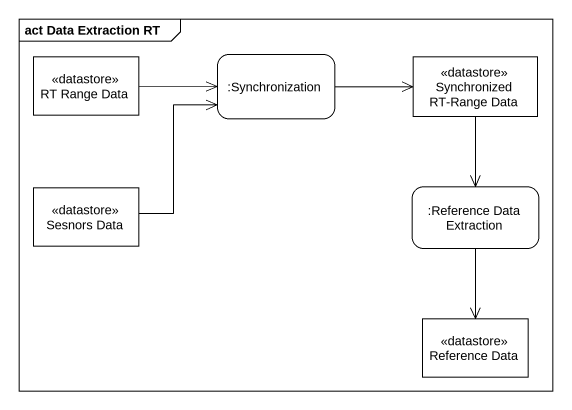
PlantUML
@startuml
mainframe act Data Extraction RT
hide empty description
state "RT Range Data" as RT_Range_Data <<datastore>>
state ":Synchronization" as Synchronization
state "Synchronized RT-Range Data" as Synchronized_RT_Range_Data <<datastore>>
state "Sesnors Data" as Sesnors_Data <<datastore>>
state ":Reference Data Extraction" as Reference_Data_Extraction
state "Reference Data" as Reference_Data <<datastore>>
RT_Range_Data -right-> Synchronization
Synchronization -right-> Synchronized_RT_Range_Data
Synchronized_RT_Range_Data --> Reference_Data_Extraction
Sesnors_Data -up-> Synchronization
Reference_Data_Extraction --> Reference_Data
@enduml
